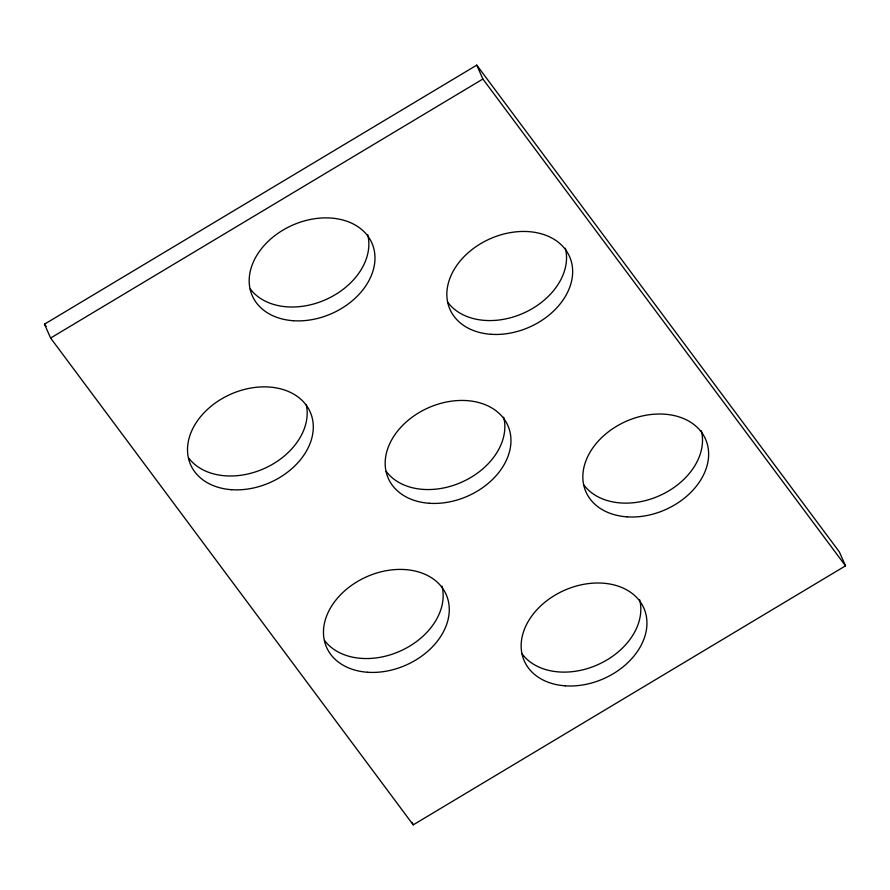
<?xml version="1.0" encoding="UTF-8"?>
<svg xmlns="http://www.w3.org/2000/svg" width="890" height="890" viewBox="0 0 890 890"><rect width="100%" height="100%" fill="white"/><g stroke="black" fill="none" stroke-linecap="round" stroke-linejoin="round"><path stroke-width="1.33" d="M44.5 324.16L476.773 65.137L839.381 551.956L845.5 565.84L413.227 824.863L50.619 338.044L44.5 324.16L46.158 326.385M50.619 338.044L482.892 79.021L476.773 65.137M482.892 79.021L845.5 565.84M412.115 822.338L413.227 824.863M503.651 417.176A65.359 48.349 -23.8 0 1 462.856 481.657A65.359 48.349 -23.8 0 1 386.227 471.444M701.32 430.749A65.359 48.349 -23.8 0 1 660.525 495.229A65.359 48.349 -23.8 0 1 583.896 485.017M441.963 586.165A65.359 48.349 -23.8 0 1 401.168 650.646A65.359 48.349 -23.8 0 1 324.527 640.433M639.632 599.738A65.359 48.349 -23.8 0 1 598.837 664.218A65.359 48.349 -23.8 0 1 522.207 654.005M367.67 234.626A65.359 48.349 -23.8 0 1 326.886 299.107A65.359 48.349 -23.8 0 1 250.246 288.894M565.35 248.188A65.359 48.349 -23.8 0 1 524.555 312.668A65.359 48.349 -23.8 0 1 447.915 302.455M306.282 404.839A65.359 48.349 -23.8 0 1 264.408 468.44A65.359 48.349 -23.8 0 1 188.558 457.872M293.344 320.723A65.359 48.349 -23.8 0 0 373.455 247.287A65.359 48.349 -23.8 0 0 269.447 240.144A65.359 48.349 -23.8 0 0 293.344 320.723M491.013 334.295A65.359 48.349 -23.8 0 0 571.124 260.859A65.359 48.349 -23.8 0 0 467.117 253.717A65.359 48.349 -23.8 0 0 491.013 334.295M429.314 503.273A65.359 48.349 -23.8 0 0 509.436 429.837A65.359 48.349 -23.8 0 0 405.428 422.705A65.359 48.349 -23.8 0 0 429.314 503.273M367.626 672.261A65.359 48.349 -23.8 0 0 447.748 598.825A65.359 48.349 -23.8 0 0 343.729 591.683A65.359 48.349 -23.8 0 0 367.626 672.261M565.295 685.834A65.359 48.349 -23.8 0 0 645.417 612.398A65.359 48.349 -23.8 0 0 541.409 605.256A65.359 48.349 -23.8 0 0 565.295 685.834M626.994 516.845A65.359 48.349 -23.8 0 0 707.105 443.409A65.359 48.349 -23.8 0 0 603.097 436.278A65.359 48.349 -23.8 0 0 626.994 516.845M231.645 489.7A65.359 48.349 -23.8 0 0 311.767 416.275A65.359 48.349 -23.8 0 0 207.759 409.133A65.359 48.349 -23.8 0 0 231.645 489.7"/></g></svg>
